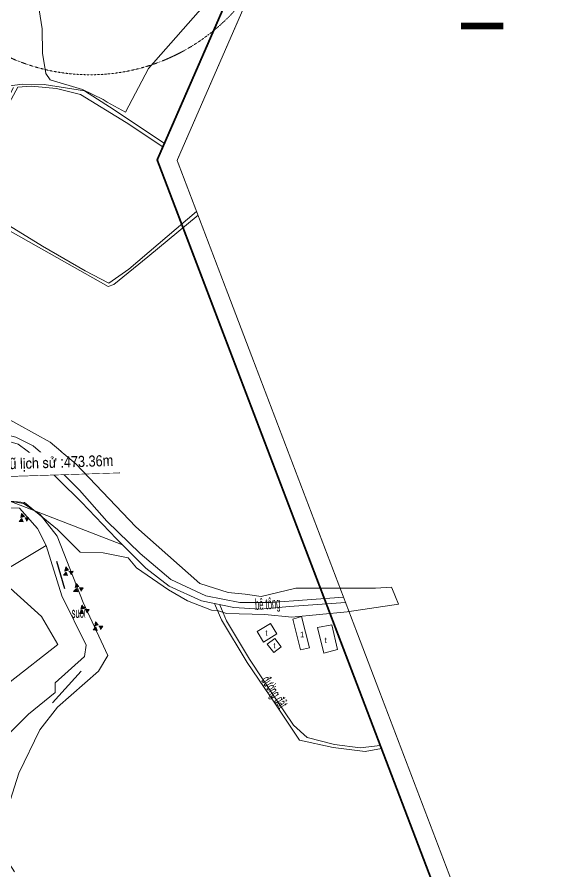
# Model space of a CAD drawing. Header units: metres. Extents: x 0 to 551036, y 0 to 1845929.
# Drawn here: x 548305.8 to 548597.8, y 1841083.3 to 1841545.9 of the extents above; entities that cross this region are included whole.
import ezdxf

# ---------------------------------------------------------------- set-up
doc = ezdxf.new("R2010")
doc.units = ezdxf.units.M
doc.header["$MEASUREMENT"] = 0
doc.linetypes.add('Anordnung Grundriss$0$GESTRICHELT', pattern=[0.75, 0.5, -0.25])
doc.linetypes.add('BD HH1 KEM TMB$0$DASHDOT2', pattern=[0.5, 0.25, -0.125, 0, -0.125])
for name, color, linetype, lineweight in [('BD HH1 KEM TMB$0$ao_ho_song_suoi', 7, 'Continuous', 0), ('BD HH1 KEM TMB$0$chamnha', 7, 'Continuous', 0), ('BD HH1 KEM TMB$0$Duong BT', 7, 'Continuous', 0), ('BD HH1 KEM TMB$0$duongdat', 7, 'Continuous', 0), ('BD HH1 KEM TMB$0$ghichuthuyetminh', 7, 'Continuous', 0), ('BD HH1 KEM TMB$0$nha', 7, 'Continuous', 0), ('BD HH1 KEM TMB$0$Ranh', 7, 'Continuous', 0), ('BD HH1 KEM TMB$0$ranhgioithucvat', 7, 'Continuous', 0), ('HH1', 7, 'Continuous', 0), ('Level 10', 7, 'Continuous', 0), ('Level 15', 7, 'Continuous', 0), ('Level 2', 7, 'Continuous', 0), ('Level 4', 7, 'Continuous', 0), ('Ranh', 7, 'Continuous', 0), ('Đường', 7, 'Continuous', 0)]:
    doc.layers.add(name, color=color, linetype=linetype, lineweight=lineweight)
doc.styles.add('BD HH1 KEM TMB$0$chamnha', font='', dxfattribs={"height": 4})
doc.styles.add('BD HH1 KEM TMB$0$ghichuduongdien', font='', dxfattribs={"height": 6})
doc.styles.add('BD HH1 KEM TMB$0$Standard', font='txt.shx')
doc.styles.add('PECC5_TEXT', font='tahoma.ttf')
doc.styles.get("Standard").update_dxf_attribs({"font": '', "height": 4})
doc.styles.get('BD HH1 KEM TMB$0$chamnha').set_extended_font_data('.VnArial')
doc.styles.get('BD HH1 KEM TMB$0$ghichuduongdien').set_extended_font_data('.VnArial Narrow')
doc.styles.get('Standard').set_extended_font_data('.VnArial')
doc.linetypes.add('FENCELINE1', pattern='A,6.35,-2.54,[133,ltypeshp.shx,S=2.54,R=0,X=-2.54,Y=0],-2.54,25.4', length=36.83)
doc.dimstyles.get("Standard").update_dxf_attribs({"dimtxt": 0.18, "dimasz": 0.18, "dimexe": 0.18, "dimexo": 0.0625, "dimgap": 0.09, "dimtad": 0, "dimtih": 1, "dimtoh": 1, "dimdec": 4, "dimzin": 0, "dimdsep": 46, "dimtxsty": 'Standard', "dimcen": 0.09, "dimadec": 0, "dimazin": 0, "dimtfac": 1, "dimtdec": 4, "dimtofl": 0, "dimtmove": 0, "dimatfit": 3, "dimfxl": 1, "dimtolj": 1, "dimtzin": 0, "dimarcsym": 0})

# ---------------------------------------------------------------- blocks, each defined once
blk = doc.blocks.new('BD HH1 KEM TMB$0$DA1')
at = {"layer": 'Level 10'}
for points in [[(42581.6, 97264), (42583.8, 97274.2), (42590.7, 97266.3)], [(42588, 97252.8), (42577.6, 97253.8), (42584.7, 97261.5)]]:
    blk.add_hatch(color=7, dxfattribs=at).paths.add_polyline_path(points)
at = {"layer": 'Level 10', "extrusion": (0, 0, -1)}
blk.add_hatch(color=7, dxfattribs=at).paths.add_polyline_path([(-42595.9, 97254.9), (-42602.1, 97263.3), (-42591.6, 97263.2)])
at = {"layer": 'Level 10', "color": 7}
for p, q in [((42583.8, 97274.2, 1062767.1), (42581.6, 97264, 1062767.1)), ((42581.6, 97264, 1062767.1), (42590.7, 97266.3, 1062767.1)), ((42583.8, 97274.2, 1062767.1), (42590.7, 97266.3, 1062767.1)), ((42602.1, 97263.3, 1062767.1), (42591.6, 97263.2, 1062767.1)), ((42602.1, 97263.3, 1062767.1), (42595.9, 97254.9, 1062767.1)), ((42577.6, 97253.8, 1062767.1), (42584.7, 97261.5, 1062767.1)), ((42577.6, 97253.8, 1062767.1), (42588, 97252.8, 1062767.1)), ((42588, 97252.8, 1062767.1), (42584.7, 97261.5, 1062767.1))]:
    blk.add_line(p, q, dxfattribs=at)
blk = doc.blocks.new('TB')
at = {"layer": 'Level 2', "color": 4, "lineweight": 13}
for p, q in [((-24.6, 1.1), (24.6, -1.1)), ((-1.2, -25.7), (1.2, 25.7))]:
    blk.add_line(p, q, dxfattribs=at)
at = {"layer": 'Level 2', "color": 1, "lineweight": 13}
blk.add_circle((0, 0), 13.5, dxfattribs=at)
at = {"layer": 'Level 4', "color": 1, "lineweight": 13, "flags": 128}
for points in [[(-104.2, 82.6), (155.3, 740.6), (-38, 82.1)], [(-13.8, 71.5), (82.1, -2.6)], [(-131.5, 19.3), (-432.9, -620.6), (-85.8, -28.6)], [(-61.6, -38.9), (58.1, -58)]]:
    blk.add_lwpolyline(points, dxfattribs=at)
at = {"layer": 'Level 4', "color": 2, "linetype": 'Anordnung Grundriss$0$GESTRICHELT', "lineweight": 13, "ltscale": 0.2}
blk.add_circle((0, 0), 1057.3, dxfattribs=at)
at = {"layer": 'Level 4', "color": 1, "lineweight": 13}
for radius in [125, 105]:
    blk.add_circle((0, 0), radius, dxfattribs=at)
for centre, radius, start, end in [((-131.6, 56.9), 15.7, 109.7536, 203.5071), ((0.1, 99.2), 154, 198.3885, 236.0841), ((-72.2, -68.1), 154, 77.1765, 114.8722), ((-43.3, 37), 45.4, 49.5307, 83.3267), ((-56.6, 6.1), 45.4, 229.934, 263.7299), ((56.6, -24.5), 33.6, 272.6116, 40.6491)]:
    blk.add_arc(centre, radius, start, end, dxfattribs=at)

msp = doc.modelspace()

# ---------------------------------------------------------------- linework, layer by layer
at = {"layer": 'BD HH1 KEM TMB$0$ao_ho_song_suoi', "flags": 128}
for points in [[(548270.98234, 1841275.33892), (548273.40633, 1841271.77823), (548276.76147, 1841271.3158), (548277.04905, 1841262.04035), (548283.01641, 1841261.70697), (548289.22342, 1841263.09426), (548293.84872, 1841270.85337), (548292.7583, 1841278.58023), (548294.85526, 1841280.12883), (548307.1135, 1841279.88148), (548316.75953, 1841268.82622), (548321.56456, 1841259.60454), (548329.95241, 1841232.35891), (548343.19323, 1841205.66711), (548342.35445, 1841199.41358), (548326.46546, 1841185.09981), (548326.46546, 1841179.93244), (548311.90656, 1841168.26419), (548299.01323, 1841155.20328), (548290.34978, 1841126.46282), (548283.85519, 1841107.34195), (548285.77242, 1841086.94133), (548288.67222, 1841046.89827)], [(548304.40542, 1841082.86013), (548297.3117, 1841093.80786), (548298.62979, 1841110.5198), (548306.69411, 1841136.25447), (548318.12555, 1841159.66625), (548327.63976, 1841171.93136), (548349.89153, 1841191.53616), (548354.9482, 1841199.95128), (548341.58756, 1841228.63797), (548327.50795, 1841264.59446), (548318.35322, 1841276.45629), (548309.28236, 1841282.34418), (548301.90105, 1841283.64543), (548291.42822, 1841282.22588), (548284.45433, 1841279.1502), (548277.72008, 1841280.09656), (548273.18373, 1841279.98807)]]:
    msp.add_lwpolyline(points, dxfattribs=at)
at = {"layer": 'BD HH1 KEM TMB$0$Duong BT', "flags": 128}
for points in [[(548482.68081, 1841231.67243), (548443.29621, 1841228.6541), (548426.43664, 1841228.77778), (548407.98337, 1841232.4073), (548389.02683, 1841241.16118), (548372.49079, 1841255.30826), (548354.48088, 1841272.75148), (548339.57447, 1841289.52257), (548322.35542, 1841306.74534), (548314.54274, 1841313.55809), (548305.02852, 1841318.31142), (548296.88032, 1841320.19878), (548291.12866, 1841319.45136), (548283.24408, 1841313.19783), (548277.73206, 1841305.5355), (548268.79374, 1841285.10317)], [(548273.61421, 1841282.99441), (548278.59481, 1841296.03959), (548285.82035, 1841310.22431), (548291.54805, 1841314.85397), (548299.01323, 1841316.59614), (548306.43049, 1841314.45606), (548316.19634, 1841307.32069), (548340.65291, 1841282.98405), (548359.69333, 1841263.2018), (548375.60627, 1841247.24802), (548388.11615, 1841237.51552), (548405.7546, 1841229.54132), (548423.27322, 1841225.91717), (548437.53256, 1841225.15363), (548453.36163, 1841226.46563), (548483.82786, 1841228.66287)]]:
    msp.add_lwpolyline(points, dxfattribs=at)
at = {"layer": 'BD HH1 KEM TMB$0$duongdat', "flags": 128}
for points in [[(548403.85158, 1841438.4991), (548376.69669, 1841416.06662), (548358.12042, 1841401.04186), (548355.16389, 1841399.92464), (548303.642, 1841429.03725), (548281.91401, 1841440.92483), (548275.27562, 1841444.11343), (548276.15036, 1841453.49105), (548279.50549, 1841465.06789), (548288.48049, 1841479.08054), (548296.10145, 1841492.88887), (548303.75485, 1841507.66681)], [(548306.18266, 1841507.87825), (548295.70603, 1841488.97973), (548284.44234, 1841469.77283), (548279.11007, 1841460.44898), (548277.45646, 1841451.33484), (548279.33774, 1841443.36064), (548301.56554, 1841432.7463), (548319.5395, 1841421.70179), (548342.72591, 1841408.4258), (548355.51139, 1841401.7421), (548366.30775, 1841409.36679), (548403.04728, 1841440.60937)], [(548385.58402, 1841477.39818), (548358.42317, 1841495.64731), (548342.36643, 1841505.93902), (548320.48613, 1841509.39648), (548308.68323, 1841509.57393), (548298.94134, 1841508.22966)], [(548306.18266, 1841507.87825), (548313.42835, 1841508.50927), (548327.08856, 1841507.26716), (548340.17361, 1841503.96564), (548364.92974, 1841488.79154), (548384.78946, 1841475.57811)], [(548412.7417, 1841228.09587), (548416.47906, 1841219.29262), (548430.54668, 1841196.13356), (548445.92041, 1841173.65202), (548458.80175, 1841154.06872), (548477.07528, 1841150.17034), (548494.45011, 1841148.04102), (548503.27871, 1841149.55069)], [(548502.65176, 1841151.19564), (548491.67013, 1841149.93375), (548477.84217, 1841151.70281), (548463.06757, 1841155.54204), (548455.55445, 1841162.22036), (548445.48904, 1841177.30305), (548431.82883, 1841197.94026), (548419.3549, 1841218.75491), (548415.73282, 1841227.47709)]]:
    msp.add_lwpolyline(points, dxfattribs=at)
at = {"layer": 'BD HH1 KEM TMB$0$nha', "flags": 128}
for points in [[(548455.30282, 1841219.59911), (548460.00001, 1841221.03479), (548464.29766, 1841204.2234), (548459.43683, 1841203.02272), (548455.30282, 1841219.59911)], [(548435.87896, 1841213.01757), (548443.09251, 1841217.36225), (548446.534, 1841211.64827), (548439.32045, 1841207.3036), (548435.87896, 1841213.01757)], [(548468.68743, 1841215.13076), (548476.28442, 1841216.62021), (548479.45681, 1841203.29504), (548471.98265, 1841201.32244), (548468.68743, 1841215.13076)], [(548441.40296, 1841206.1618), (548445.45309, 1841209.28051), (548448.97957, 1841204.7008), (548444.92944, 1841201.5821), (548441.40296, 1841206.1618)]]:
    msp.add_lwpolyline(points, close=True, dxfattribs=at)
at = {"layer": 'BD HH1 KEM TMB$0$Ranh', "color": 3, "linetype": 'BD HH1 KEM TMB$0$DASHDOT2', "ltscale": 6, "const_width": 0.5}
msp.add_lwpolyline([(547034.43997, 1842987.82483), (547784.75541, 1842697.43071), (548199.83297, 1842214.79155), (548597.52544, 1841937.88793), (548392.50742, 1841468.26311), (548551.48494, 1841051.14892), (548101.10368, 1840704.91926), (547600.75752, 1840951.69702), (547242.57197, 1841928.07708), (546883.41754, 1842351.55456)], dxfattribs=at)
at = {"layer": 'BD HH1 KEM TMB$0$ranhgioithucvat', "flags": 128}
for points in [[(548301.90105, 1841283.64543), (548362.8703, 1841260.01667)], [(548267.06751, 1841198.1876), (548276.60314, 1841178.02915), (548301.95312, 1841185.67672), (548327.78104, 1841205.99122), (548318.93226, 1841221.0477), (548294.30009, 1841243.2739), (548321.56456, 1841259.60454)]]:
    msp.add_lwpolyline(points, dxfattribs=at)
at = {"layer": 'Level 10', "color": 5, "linetype": 'Continuous', "lineweight": 0, "flags": 128}
msp.add_lwpolyline([(548305.86, 1841595.12), (548316.15, 1841560.31), (548319.33, 1841539.53), (548319.56, 1841526.33), (548321.43, 1841515.38), (548323.76, 1841511.85), (548341.23, 1841506.75), (548352.38, 1841501.31), (548354.66, 1841499.74), (548364.61, 1841494.42), (548377.06, 1841518.1), (548410.59, 1841556.35), (548406.58, 1841560.08), (548420.91, 1841585.74)], dxfattribs=at)

# ---------------------------------------------------------------- block references
at = {"layer": 'BD HH1 KEM TMB$0$nha', "xscale": 0.2159999999916181, "yscale": 0.2159999999916181, "zscale": 0.2159999999916181}
for p in [(539110.13383, 1820265.74268), (539134.10263, 1820236.73995), (539139.60933, 1820227.80287), (539142.77562, 1820216.00681), (539150.20848, 1820207.00108)]:
    msp.add_blockref('BD HH1 KEM TMB$0$DA1', p, dxfattribs=at)
at = {"layer": 'Đường', "lineweight": 13, "xscale": 0.1, "yscale": 0.1, "zscale": 0.1, "rotation": 286.2264331696364}
msp.add_blockref('TB', (548345.349, 1841620.394), dxfattribs=at)

# ---------------------------------------------------------------- texts
at = {"layer": 'BD HH1 KEM TMB$0$chamnha', "style": 'BD HH1 KEM TMB$0$chamnha'}
for s, p in [('t', (548440.3365, 1841210.80222)), ('1', (548459.12528, 1841209.83972)), ('t', (548444.67422, 1841203.9357)), ('t', (548472.44998, 1841206.77479))]:
    msp.add_text(s, height=3, dxfattribs=at).set_placement(p)
at = {"layer": 'BD HH1 KEM TMB$0$ghichuthuyetminh', "linetype": 'ByBlock', "style": 'BD HH1 KEM TMB$0$ghichuduongdien', "width": 0.6}
for s, rotation, p in [('bª t«ng', 3.8227543, (548434.90726, 1841224.63232)), ('suèi', 1.8202087, (548335.42468, 1841220.27714)), ('®\xadêng ®©t', 302.3691543, (548437.80449, 1841186.63268))]:
    msp.add_text(s, height=6, rotation=rotation, dxfattribs=at).set_placement(p)
at = {"layer": 'HH1', "color": 1, "lineweight": 13, "style": 'PECC5_TEXT'}
msp.add_text('HH1_2', height=37.5, dxfattribs=at).set_placement((548452.16408, 1841551.3958))

# ---------------------------------------------------------------- leaders
at = {"layer": 'Level 15', "color": 30, "linetype": 'ByBlock'}
msp.add_leader([(548268.72968, 1841277.75704), (548286.83603, 1841296.7246), (548361.40343, 1841299.08178)], dimstyle='Standard', override={"dimtxsty": 'BD HH1 KEM TMB$0$Standard'}, dxfattribs=at)
at = {"layer": 'Level 15'}
for points in [[(548331.71717, 1841236.17397), (548327.26721, 1841250.99214)], [(548325.02463, 1841174.27099), (548340.53132, 1841191.58446)]]:
    msp.add_leader(points, dimstyle='Standard', override={"dimtxsty": 'BD HH1 KEM TMB$0$Standard'}, dxfattribs=at)

# ---------------------------------------------------------------- next in the draw order: wipeouts: each hides what was drawn before it
at = {"color": 135}
msp.add_wipeout([(548287.22996, 1841296.7246), (548361.40343, 1841299.08178), (548361.0095, 1841311.47743), (548286.83603, 1841309.12025)], dxfattribs=at).dxf.layer = 'BD HH1 KEM TMB$0$ghichuthuyetminh'

# ---------------------------------------------------------------- next in the draw order: linework, layer by layer
at = {"layer": 'Level 10', "color": 5, "linetype": 'Continuous', "lineweight": 0, "flags": 128}
msp.add_lwpolyline([(548298.31, 1841329.59), (548323.67, 1841315.5), (548337.6, 1841303.87), (548352.14, 1841288.71), (548370.14, 1841269.74), (548404.91, 1841238.92), (548420.23, 1841234.06), (548429.33, 1841233.31), (548438.11, 1841231.91), (548456.77, 1841236.41), (548500.02, 1841236.42), (548508.78, 1841237.1), (548508.9804, 1841236.6072), (548510.9259, 1841231.8226), (548512.59, 1841227.73), (548484.73, 1841223.73), (548454.71, 1841220.69), (548440, 1841222.16), (548419.24, 1841222.8), (548414.92, 1841224.21), (548411.2, 1841224.61), (548398.16, 1841229.7), (548387.84, 1841235.49), (548370.55, 1841247.55), (548366, 1841252.86), (548352.43, 1841255.63), (548339.9, 1841256), (548327.64, 1841268.31), (548309.78, 1841282.83), (548286.68, 1841285.14)], dxfattribs=at)
at = {"layer": 'Ranh', "linetype": 'FENCELINE1', "lineweight": 13, "const_width": 1}
msp.add_lwpolyline([(545039.78842, 1844094.35008), (545124.08835, 1843654.25007), (545296.08835, 1843665.35004), (545306.4884, 1843960.65004), (545709.48834, 1843646.54997), (545656.48829, 1843320.54998), (546108.28829, 1843335.54991), (547778.80819, 1842689.00963), (548193.07811, 1842207.30956), (548585.07806, 1841934.3695), (548381.70799, 1841468.51953), (548541.08792, 1841050.34951), (548101.40786, 1840712.89958), (547608.7779, 1840958.86966), (547251.34806, 1841933.18972), (546890.08813, 1842359.14978), (545600.78827, 1843192.74999), (545260.58826, 1843158.05004), (544710.1383, 1843401.59013), (544568.32841, 1844020.54016), (545039.78842, 1844094.35008)], dxfattribs=at)

# ---------------------------------------------------------------- next in the draw order: texts
at = {"layer": 'BD HH1 KEM TMB$0$ghichuthuyetminh', "color": 30, "linetype": 'ByBlock', "style": 'BD HH1 KEM TMB$0$ghichuduongdien'}
msp.add_text('vÕt lò lÞch sö :473.36m', height=6, rotation=1.8202087, dxfattribs=at).set_placement((548289.12403, 1841300.53198))

doc.saveas('drawing.dxf')
